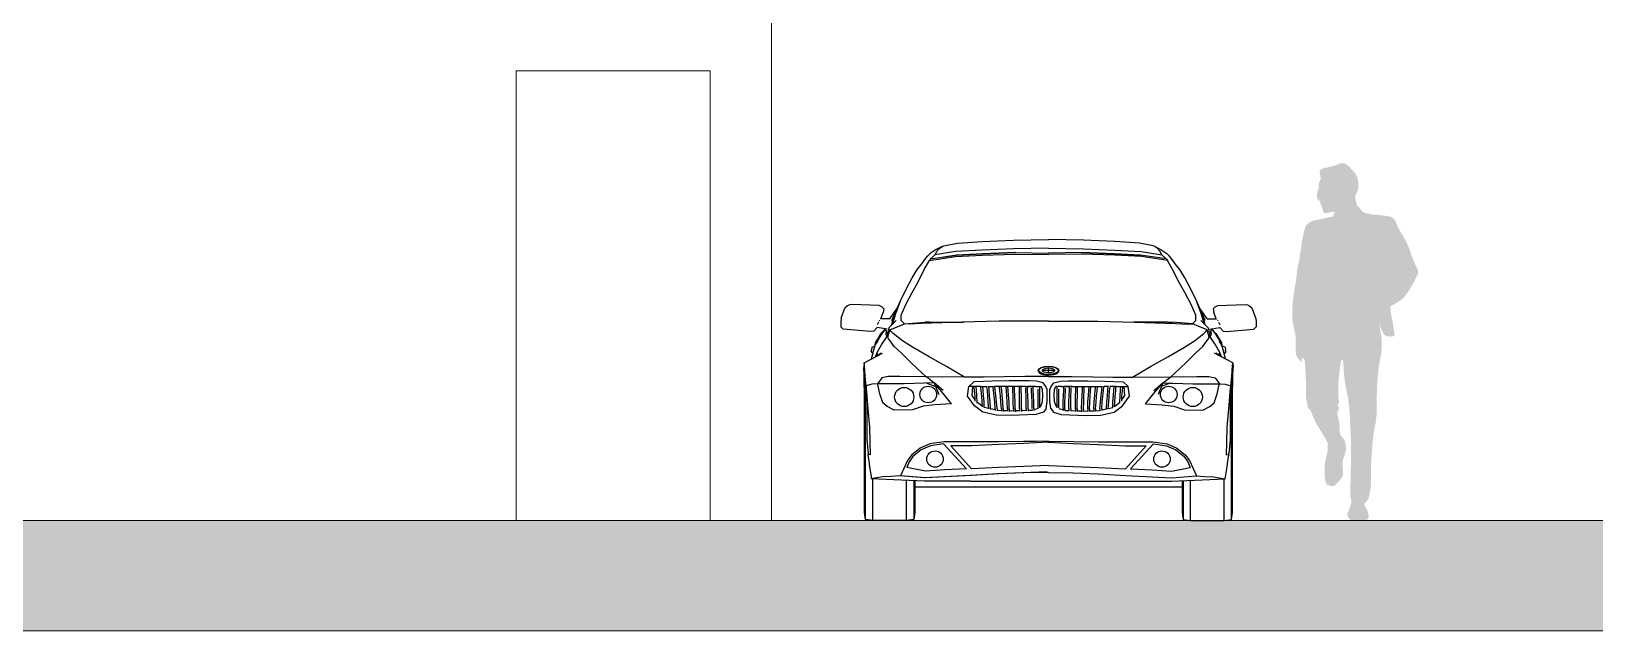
# Model space of a CAD drawing. Header units: metres. Extents: x -686 to 211, y -481 to 125.
# Drawn here: x -208.8 to -201.15, y -124.4 to -121.46 of the extents above; entities that cross this region are included whole.
import ezdxf

# ---------------------------------------------------------------- set-up
doc = ezdxf.new("R2010")
doc.units = ezdxf.units.M
doc.layers.add('FLOATINGWINDOWS', color=2, linetype='Continuous', plot=False)
for name, color, linetype in [('SRAFA', 251, 'Continuous'), ('SRAFY', 3, 'Continuous'), ('stafaz', 254, 'Continuous'), ('ZDIVO', 1, 'Continuous')]:
    doc.layers.add(name, color=color, linetype=linetype)

msp = doc.modelspace()

# ---------------------------------------------------------------- hatches: boundary and pattern name
at = {"layer": 'SRAFA', "linetype": 'Continuous', "lineweight": 0}
msp.add_hatch(color=256, dxfattribs=at).paths.add_polyline_path([(-200.0727, -123.8567), (-214.2673, -123.8567), (-214.2673, -124.3958), (-200.0727, -124.3958)])
at = {"layer": 'stafaz', "linetype": 'Continuous', "ltscale": 0.001}
msp.add_hatch(color=256, dxfattribs=at).paths.add_polyline_path([(-202.3784, -123.0662), (-202.3883, -123.0806), (-202.3905, -123.099), (-202.3925, -123.1138), (-202.3938, -123.1272), (-202.3958, -123.1419), (-202.3978, -123.1573), (-202.3992, -123.1768), (-202.3992, -123.1902), (-202.3992, -123.2042), (-202.3992, -123.221), (-202.3998, -123.2351), (-202.4005, -123.2491), (-202.3978, -123.2632), (-202.3958, -123.278), (-202.4039, -123.2914), (-202.3972, -123.3034), (-202.3978, -123.3141), (-202.406, -123.3306), (-202.3992, -123.357), (-202.3958, -123.3745), (-202.3938, -123.3879), (-202.3938, -123.408), (-202.392, -123.4336), (-202.3811, -123.4495), (-202.369, -123.4649), (-202.365, -123.4783), (-202.363, -123.4978), (-202.363, -123.5112), (-202.3663, -123.5253), (-202.371, -123.5413), (-202.3773, -123.5603), (-202.3799, -123.5861), (-202.3771, -123.611), (-202.3771, -123.6218), (-202.3784, -123.6352), (-202.3851, -123.6499), (-202.3958, -123.6626), (-202.4079, -123.6754), (-202.4186, -123.6861), (-202.4314, -123.6894), (-202.4441, -123.6848), (-202.4568, -123.6807), (-202.4622, -123.666), (-202.4655, -123.6512), (-202.4669, -123.6352), (-202.4669, -123.6191), (-202.4675, -123.605), (-202.4669, -123.5909), (-202.4655, -123.5748), (-202.4628, -123.5635), (-202.4608, -123.5514), (-202.4561, -123.5346), (-202.4528, -123.5212), (-202.4521, -123.5025), (-202.451, -123.4794), (-202.4614, -123.4576), (-202.4736, -123.4388), (-202.4809, -123.4247), (-202.489, -123.4127), (-202.499, -123.3959), (-202.5091, -123.3785), (-202.5151, -123.3671), (-202.5238, -123.3483), (-202.5305, -123.3296), (-202.5366, -123.3162), (-202.5473, -123.3074), (-202.5513, -123.292), (-202.5553, -123.2713), (-202.5573, -123.2579), (-202.558, -123.2418), (-202.558, -123.2237), (-202.5571, -123.2004), (-202.558, -123.1734), (-202.56, -123.1593), (-202.56, -123.1446), (-202.5607, -123.1231), (-202.562, -123.1051), (-202.5633, -123.0834), (-202.5654, -123.0689), (-202.5761, -123.0602), (-202.5821, -123.0816), (-202.5915, -123.0715), (-202.6009, -123.0575), (-202.6076, -123.0434), (-202.6083, -123.0273), (-202.6083, -123.0159), (-202.6083, -122.9998), (-202.6083, -122.9871), (-202.6083, -122.969), (-202.6083, -122.9563), (-202.6123, -122.9355), (-202.6163, -122.9181), (-202.619, -122.904), (-202.6217, -122.8933), (-202.6237, -122.8819), (-202.625, -122.8651), (-202.6257, -122.8537), (-202.6257, -122.835), (-202.6257, -122.8236), (-202.6244, -122.8075), (-202.623, -122.7968), (-202.6217, -122.7827), (-202.6197, -122.7633), (-202.6183, -122.7452), (-202.6156, -122.7311), (-202.6136, -122.7157), (-202.611, -122.705), (-202.6076, -122.6848), (-202.6049, -122.6674), (-202.6043, -122.6567), (-202.6016, -122.6359), (-202.5996, -122.6225), (-202.5969, -122.6064), (-202.5922, -122.587), (-202.5902, -122.5743), (-202.5882, -122.5615), (-202.5862, -122.5455), (-202.5841, -122.5341), (-202.5815, -122.52), (-202.5795, -122.5039), (-202.5781, -122.4912), (-202.5748, -122.4764), (-202.5721, -122.4617), (-202.5687, -122.4463), (-202.5654, -122.4335), (-202.5593, -122.4161), (-202.5486, -122.404), (-202.5366, -122.3947), (-202.5232, -122.3893), (-202.5077, -122.3859), (-202.4917, -122.3833), (-202.4742, -122.3799), (-202.4615, -122.3766), (-202.4461, -122.3732), (-202.4269, -122.369), (-202.4173, -122.3484), (-202.4287, -122.3444), (-202.4394, -122.3484), (-202.4541, -122.3518), (-202.4669, -122.3531), (-202.4749, -122.3417), (-202.4783, -122.3297), (-202.4803, -122.3189), (-202.487, -122.3075), (-202.4903, -122.2935), (-202.5024, -122.2841), (-202.5051, -122.2707), (-202.5051, -122.2573), (-202.5017, -122.2466), (-202.497, -122.2352), (-202.4964, -122.2224), (-202.4957, -122.211), (-202.4917, -122.199), (-202.4851, -122.183), (-202.4903, -122.1641), (-202.491, -122.1521), (-202.4897, -122.1413), (-202.4789, -122.1353), (-202.4662, -122.1299), (-202.4555, -122.1293), (-202.4488, -122.1273), (-202.4153, -122.1199), (-202.4045, -122.1145), (-202.3918, -122.1092), (-202.3811, -122.1092), (-202.3697, -122.1092), (-202.357, -122.1159), (-202.3456, -122.1266), (-202.3322, -122.1413), (-202.3167, -122.1574), (-202.3087, -122.1742), (-202.3047, -122.1862), (-202.3027, -122.2016), (-202.302, -122.213), (-202.302, -122.2238), (-202.3027, -122.2358), (-202.3074, -122.2479), (-202.3177, -122.2658), (-202.3154, -122.2868), (-202.3114, -122.3015), (-202.3094, -122.3142), (-202.298, -122.3236), (-202.2899, -122.3343), (-202.2812, -122.3464), (-202.2645, -122.3531), (-202.247, -122.3558), (-202.233, -122.3591), (-202.2209, -122.3591), (-202.2082, -122.3605), (-202.1941, -122.3625), (-202.1814, -122.3638), (-202.168, -122.3658), (-202.1552, -122.3679), (-202.1418, -122.3705), (-202.1271, -122.3806), (-202.1184, -122.3967), (-202.109, -122.4181), (-202.1043, -122.4288), (-202.0936, -122.4476), (-202.0828, -122.465), (-202.0755, -122.4784), (-202.0674, -122.4925), (-202.0594, -122.5119), (-202.0534, -122.5247), (-202.0487, -122.5374), (-202.0453, -122.5488), (-202.0386, -122.5682), (-202.0299, -122.5897), (-202.0232, -122.6051), (-202.0158, -122.6192), (-202.0098, -122.6332), (-202.0098, -122.648), (-202.0185, -122.6654), (-202.0286, -122.6869), (-202.0379, -122.7043), (-202.0467, -122.7177), (-202.0547, -122.7318), (-202.0634, -122.7438), (-202.0748, -122.7592), (-202.0896, -122.774), (-202.1043, -122.7847), (-202.117, -122.7927), (-202.1284, -122.7988), (-202.1453, -122.8083), (-202.1424, -122.8425), (-202.1398, -122.8564), (-202.1365, -122.8752), (-202.1324, -122.8939), (-202.1304, -122.908), (-202.1278, -122.9254), (-202.1257, -122.9368), (-202.1244, -122.9502), (-202.1358, -122.9563), (-202.1519, -122.9556), (-202.1633, -122.9556), (-202.1767, -122.9455), (-202.1827, -122.9342), (-202.1894, -122.9208), (-202.1961, -122.9053), (-202.1981, -122.8919), (-202.2021, -122.8792), (-202.1995, -122.8919), (-202.1981, -122.9027), (-202.1961, -122.9181), (-202.1941, -122.9288), (-202.1914, -122.9469), (-202.1881, -122.967), (-202.1881, -122.9824), (-202.1881, -122.9945), (-202.1881, -123.0059), (-202.1881, -123.0173), (-202.1894, -123.032), (-202.1908, -123.0434), (-202.1954, -123.0647), (-202.1988, -123.0829), (-202.2008, -123.097), (-202.2028, -123.1104), (-202.2042, -123.1238), (-202.2062, -123.1426), (-202.2082, -123.1613), (-202.2088, -123.1815), (-202.2102, -123.1989), (-202.2102, -123.2116), (-202.2115, -123.223), (-202.2115, -123.2364), (-202.2122, -123.2518), (-202.2122, -123.2726), (-202.2122, -123.286), (-202.2122, -123.3068), (-202.2122, -123.3262), (-202.2129, -123.3389), (-202.2142, -123.3523), (-202.2169, -123.3731), (-202.2182, -123.3838), (-202.2209, -123.3973), (-202.2229, -123.4086), (-202.2256, -123.4214), (-202.2276, -123.4348), (-202.2296, -123.4482), (-202.2316, -123.4673), (-202.2336, -123.4904), (-202.2357, -123.5072), (-202.2363, -123.5246), (-202.237, -123.5393), (-202.2383, -123.5541), (-202.239, -123.5668), (-202.2397, -123.5775), (-202.2403, -123.5983), (-202.2403, -123.611), (-202.2403, -123.6224), (-202.2403, -123.6432), (-202.2403, -123.6613), (-202.2403, -123.6814), (-202.241, -123.6928), (-202.2444, -123.7102), (-202.247, -123.7256), (-202.2511, -123.7397), (-202.2524, -123.7504), (-202.2625, -123.7618), (-202.2747, -123.7782), (-202.2631, -123.7967), (-202.2564, -123.8121), (-202.2531, -123.8262), (-202.2511, -123.8376), (-202.2538, -123.849), (-202.2705, -123.8563), (-202.2846, -123.857), (-202.2953, -123.857), (-202.3127, -123.857), (-202.3301, -123.857), (-202.3415, -123.8536), (-202.3523, -123.8409), (-202.3563, -123.8262), (-202.3503, -123.8101), (-202.3456, -123.798), (-202.3415, -123.7839), (-202.3357, -123.7654), (-202.3402, -123.7431), (-202.3415, -123.7297), (-202.3415, -123.7189), (-202.3409, -123.7075), (-202.3409, -123.6874), (-202.3402, -123.6693), (-202.3402, -123.6519), (-202.3402, -123.6392), (-202.3395, -123.6238), (-202.3389, -123.6057), (-202.3382, -123.5876), (-202.3382, -123.5688), (-202.3382, -123.5474), (-202.3382, -123.534), (-202.3382, -123.5226), (-202.3375, -123.5018), (-202.3375, -123.485), (-202.3375, -123.4663), (-202.3389, -123.4475), (-202.3389, -123.429), (-202.3409, -123.41), (-202.3415, -123.3966), (-202.3429, -123.3745), (-202.3429, -123.355), (-202.3449, -123.3309), (-202.3456, -123.3162), (-202.3473, -123.2938), (-202.3503, -123.2759), (-202.3517, -123.2564), (-202.359, -123.2284), (-202.3623, -123.2083), (-202.365, -123.1962), (-202.3663, -123.1848), (-202.369, -123.1714), (-202.3697, -123.1587), (-202.3724, -123.1439), (-202.373, -123.1325), (-202.3737, -123.1164), (-202.375, -123.0963), (-202.3764, -123.0843)])

# ---------------------------------------------------------------- linework, layer by layer
at = {"color": 7, "linetype": 'Continuous'}
for p, q in [((-204.3675, -122.53), (-204.3964, -122.5505)), ((-204.2708, -122.5406), (-204.3735, -122.5566)), ((-204.3733, -122.5566), (-204.3636, -122.539)), ((-204.3386, -122.5151), (-204.3675, -122.53)), ((-204.3636, -122.539), (-204.3501, -122.5231)), ((-204.3501, -122.5231), (-204.3386, -122.5151)), ((-204.3386, -122.5151), (-204.3299, -122.5127)), ((-204.3299, -122.5127), (-204.2628, -122.4986)), ((-204.1433, -122.534), (-204.2708, -122.5406)), ((-204.2628, -122.4986), (-204.1432, -122.4919)), ((-203.989, -122.5273), (-204.1433, -122.534)), ((-204.1432, -122.4919), (-203.9889, -122.4853)), ((-203.979, -122.5454), (-204.1405, -122.551)), ((-204.1405, -122.5511), (-203.979, -122.5454)), ((-203.818, -122.5232), (-203.989, -122.5273)), ((-203.9889, -122.4853), (-203.818, -122.4812)), ((-203.979, -122.5454), (-203.818, -122.5487)), ((-203.6471, -122.4853), (-203.818, -122.4812)), ((-203.818, -122.5232), (-203.6471, -122.5273)), ((-203.6571, -122.5454), (-203.818, -122.5487)), ((-203.6571, -122.5454), (-203.4956, -122.551)), ((-203.4956, -122.5511), (-203.6571, -122.5454)), ((-203.4928, -122.4919), (-203.6471, -122.4853)), ((-203.6471, -122.5273), (-203.4928, -122.534)), ((-203.3733, -122.4986), (-203.4928, -122.4919)), ((-203.4928, -122.534), (-203.3654, -122.5406)), ((-203.3062, -122.5127), (-203.3733, -122.4986)), ((-203.3654, -122.5406), (-203.2627, -122.5566)), ((-203.2975, -122.5151), (-203.3062, -122.5127)), ((-203.2859, -122.5231), (-203.2975, -122.5151)), ((-203.2975, -122.5151), (-203.2685, -122.53)), ((-203.2725, -122.539), (-203.2859, -122.5231)), ((-203.2628, -122.5566), (-203.2725, -122.539)), ((-203.2685, -122.53), (-203.2397, -122.5505)), ((-204.4601, -122.6285), (-204.4429, -122.6062)), ((-204.4429, -122.6062), (-204.4263, -122.584)), ((-204.4263, -122.584), (-204.4177, -122.5727)), ((-204.4256, -122.6274), (-204.4008, -122.5838)), ((-204.4177, -122.5727), (-204.4092, -122.5616)), ((-204.4092, -122.5616), (-204.3964, -122.5505)), ((-204.4008, -122.5838), (-204.2732, -122.5648)), ((-204.3946, -122.5765), (-204.4008, -122.5838)), ((-204.3946, -122.5765), (-204.2676, -122.5577)), ((-204.3946, -122.5765), (-204.3876, -122.57)), ((-204.3945, -122.5765), (-204.3735, -122.5566)), ((-204.2677, -122.5577), (-204.3311, -122.5671)), ((-204.2732, -122.5648), (-204.1432, -122.558)), ((-204.1405, -122.551), (-204.2677, -122.5577)), ((-204.2676, -122.5577), (-204.1405, -122.5511)), ((-204.1432, -122.558), (-203.9817, -122.5536)), ((-203.9817, -122.5536), (-203.818, -122.5548)), ((-203.6544, -122.5536), (-203.818, -122.5548)), ((-203.4928, -122.558), (-203.6544, -122.5536)), ((-203.4956, -122.551), (-203.3684, -122.5577)), ((-203.3684, -122.5577), (-203.4956, -122.5511)), ((-203.3629, -122.5648), (-203.4928, -122.558)), ((-203.2415, -122.5765), (-203.3684, -122.5577)), ((-203.2353, -122.5838), (-203.3629, -122.5648)), ((-203.2434, -122.5747), (-203.2627, -122.5566)), ((-203.2415, -122.5765), (-203.2455, -122.5727)), ((-203.2415, -122.5765), (-203.2353, -122.5838)), ((-203.2269, -122.5616), (-203.2397, -122.5505)), ((-203.2105, -122.6274), (-203.2353, -122.5838)), ((-203.2184, -122.5727), (-203.2269, -122.5616)), ((-203.2098, -122.584), (-203.2184, -122.5727)), ((-203.1932, -122.6062), (-203.2098, -122.584)), ((-203.176, -122.6285), (-203.1932, -122.6062)), ((-204.5128, -122.7215), (-204.4849, -122.6695)), ((-204.4851, -122.7401), (-204.458, -122.6917)), ((-204.4849, -122.6695), (-204.4601, -122.6285)), ((-204.458, -122.6917), (-204.4256, -122.6274)), ((-203.1781, -122.6917), (-203.2105, -122.6274)), ((-203.151, -122.7401), (-203.1781, -122.6917)), ((-203.1512, -122.6695), (-203.176, -122.6285)), ((-203.1233, -122.7215), (-203.1512, -122.6695)), ((-204.5423, -122.781), (-204.5128, -122.7215)), ((-204.5164, -122.7995), (-204.4851, -122.7401)), ((-203.1197, -122.7995), (-203.151, -122.7401)), ((-203.0937, -122.781), (-203.1233, -122.7215)), ((-204.8331, -122.8663), (-204.8138, -122.8179)), ((-204.8018, -122.8057), (-204.8138, -122.8179)), ((-204.7922, -122.8007), (-204.8018, -122.8057)), ((-204.7808, -122.7987), (-204.7922, -122.8007)), ((-204.6473, -122.804), (-204.7808, -122.7987)), ((-204.6472, -122.804), (-204.6473, -122.804)), ((-204.6337, -122.8106), (-204.6472, -122.804)), ((-204.6385, -122.869), (-204.6266, -122.8382)), ((-204.6241, -122.8202), (-204.6337, -122.8106)), ((-204.6241, -122.8206), (-204.6266, -122.8382)), ((-204.6241, -122.8202), (-204.6241, -122.8206)), ((-204.5949, -122.869), (-204.5574, -122.8164)), ((-204.5844, -122.8784), (-204.5549, -122.8107)), ((-204.5816, -122.8968), (-204.5656, -122.8442)), ((-204.5779, -122.8702), (-204.5549, -122.8107)), ((-204.5656, -122.8442), (-204.5423, -122.781)), ((-204.5656, -122.8442), (-204.5656, -122.8442)), ((-204.5549, -122.8107), (-204.5423, -122.781)), ((-204.5393, -122.8516), (-204.5164, -122.7995)), ((-204.5389, -122.8777), (-204.5393, -122.8516)), ((-203.0967, -122.8516), (-203.1197, -122.7995)), ((-203.0972, -122.8777), (-203.0967, -122.8516)), ((-203.0812, -122.8107), (-203.0937, -122.781)), ((-203.0705, -122.8442), (-203.0937, -122.781)), ((-203.0581, -122.8702), (-203.0812, -122.8107)), ((-203.0517, -122.8784), (-203.0812, -122.8107)), ((-203.0412, -122.869), (-203.0787, -122.8164)), ((-203.0705, -122.8442), (-203.0705, -122.8442)), ((-203.0544, -122.8968), (-203.0705, -122.8442)), ((-203.012, -122.8202), (-203.0024, -122.8106)), ((-203.012, -122.8202), (-203.012, -122.8206)), ((-203.012, -122.8206), (-203.0094, -122.8382)), ((-202.9976, -122.869), (-203.0094, -122.8382)), ((-203.0024, -122.8106), (-202.9888, -122.804)), ((-202.9888, -122.804), (-202.8552, -122.7987)), ((-202.8552, -122.7987), (-202.8439, -122.8007)), ((-202.8439, -122.8007), (-202.8342, -122.8057)), ((-202.8342, -122.8057), (-202.8223, -122.8169)), ((-202.8029, -122.8663), (-202.8223, -122.8169)), ((-204.8331, -122.8663), (-204.8342, -122.8878)), ((-204.8342, -122.8878), (-204.8342, -122.9079)), ((-204.8225, -122.9205), (-204.8342, -122.9079)), ((-204.689, -122.9319), (-204.8225, -122.9205)), ((-204.6574, -122.9139), (-204.6729, -122.9305)), ((-204.6558, -122.9104), (-204.6574, -122.9139)), ((-204.6076, -122.9209), (-204.6563, -122.9115)), ((-204.6492, -122.8858), (-204.6555, -122.8996)), ((-204.6458, -122.8784), (-204.6462, -122.8791)), ((-204.6458, -122.8784), (-204.6454, -122.8775)), ((-204.5936, -122.869), (-204.6402, -122.869)), ((-204.6376, -122.9415), (-204.6171, -122.9195)), ((-204.6166, -122.9204), (-204.6351, -122.9444)), ((-204.6173, -122.9191), (-204.6066, -122.9405)), ((-204.5997, -122.9143), (-204.6087, -122.9569)), ((-204.6047, -122.9597), (-204.5944, -122.9226)), ((-204.5997, -122.9143), (-204.5628, -122.8785)), ((-204.5944, -122.9226), (-204.5588, -122.9081)), ((-204.5871, -122.9308), (-204.5944, -122.9226)), ((-204.5839, -122.899), (-204.5779, -122.8702)), ((-204.5588, -122.9081), (-204.5232, -122.8937)), ((-204.5232, -122.8937), (-204.5389, -122.8777)), ((-204.5233, -122.8937), (-204.5232, -122.8937)), ((-204.5232, -122.8937), (-204.4229, -122.8864)), ((-204.4991, -122.8955), (-204.5232, -122.8937)), ((-204.4409, -122.8925), (-204.4991, -122.8955)), ((-204.3391, -122.8897), (-204.4409, -122.8925)), ((-204.4146, -122.8858), (-204.4229, -122.8864)), ((-204.3997, -122.8859), (-204.4146, -122.8858)), ((-204.3997, -122.8859), (-204.2347, -122.8865)), ((-204.2401, -122.8866), (-204.3391, -122.8897)), ((-204.0591, -122.8816), (-204.2401, -122.8866)), ((-203.9139, -122.8804), (-204.0591, -122.8816)), ((-203.818, -122.8807), (-203.9139, -122.8804)), ((-203.818, -122.8807), (-203.7222, -122.8804)), ((-203.7222, -122.8804), (-203.5769, -122.8816)), ((-203.5769, -122.8816), (-203.396, -122.8866)), ((-203.2363, -122.8859), (-203.4014, -122.8865)), ((-203.396, -122.8866), (-203.297, -122.8897)), ((-203.297, -122.8897), (-203.1952, -122.8925)), ((-203.2363, -122.8859), (-203.2215, -122.8858)), ((-203.2215, -122.8858), (-203.2131, -122.8864)), ((-203.1128, -122.8937), (-203.2131, -122.8864)), ((-203.1952, -122.8925), (-203.137, -122.8955)), ((-203.137, -122.8955), (-203.1129, -122.8937)), ((-203.1128, -122.8937), (-203.0972, -122.8777)), ((-203.1128, -122.8937), (-203.1128, -122.8937)), ((-203.0772, -122.9081), (-203.1128, -122.8937)), ((-203.0416, -122.9226), (-203.0772, -122.9081)), ((-203.0364, -122.9143), (-203.0733, -122.8785)), ((-203.0522, -122.899), (-203.0581, -122.8702)), ((-203.0517, -122.8784), (-203.0517, -122.8784)), ((-203.049, -122.9308), (-203.0416, -122.9226)), ((-203.0424, -122.869), (-202.9958, -122.869)), ((-203.0314, -122.9597), (-203.0416, -122.9226)), ((-203.0364, -122.9143), (-203.0273, -122.9569)), ((-203.0188, -122.9191), (-203.0295, -122.9405)), ((-203.0285, -122.9209), (-202.9797, -122.9115)), ((-203.0195, -122.9204), (-203.001, -122.9444)), ((-203.019, -122.9195), (-202.9985, -122.9415)), ((-202.9902, -122.8784), (-202.9906, -122.8775)), ((-202.9902, -122.8784), (-202.9899, -122.8791)), ((-202.9868, -122.8858), (-202.9805, -122.8996)), ((-202.9802, -122.9104), (-202.9787, -122.9139)), ((-202.9787, -122.9139), (-202.9632, -122.9305)), ((-202.9471, -122.9319), (-202.8137, -122.9205)), ((-202.8137, -122.9205), (-202.8136, -122.9205)), ((-202.8136, -122.9205), (-202.8018, -122.9079)), ((-202.8029, -122.8663), (-202.8018, -122.8878)), ((-202.8018, -122.8878), (-202.8018, -122.9079)), ((-204.6729, -122.9305), (-204.689, -122.9319)), ((-204.6823, -123.0076), (-204.6722, -123.0046)), ((-204.6722, -123.0046), (-204.6676, -123.0047)), ((-204.6694, -123.0099), (-204.6659, -122.9995)), ((-204.6662, -123.0006), (-204.6645, -122.9866)), ((-204.6659, -122.9995), (-204.6654, -122.9979)), ((-204.6654, -122.9979), (-204.6609, -122.9904)), ((-204.6645, -122.9866), (-204.6546, -122.9699)), ((-204.6638, -122.9934), (-204.6641, -122.9958)), ((-204.6595, -122.9865), (-204.6638, -122.9934)), ((-204.6638, -122.9934), (-204.6632, -122.9916)), ((-204.6632, -122.9916), (-204.6623, -122.989)), ((-204.6351, -122.9444), (-204.6623, -122.989)), ((-204.6571, -122.9828), (-204.6595, -122.9865)), ((-204.6551, -122.9798), (-204.6571, -122.9828)), ((-204.6554, -123.031), (-204.6347, -122.9965)), ((-204.6545, -122.979), (-204.6551, -122.9798)), ((-204.6546, -122.9699), (-204.6376, -122.9415)), ((-204.6347, -122.9965), (-204.6087, -122.9569)), ((-204.612, -122.9297), (-204.6135, -122.9439)), ((-204.6135, -122.9439), (-204.6087, -122.9569)), ((-204.6047, -122.9597), (-204.6087, -122.9569)), ((-204.6055, -122.9419), (-204.6066, -122.9405)), ((-204.601, -122.9674), (-204.6047, -122.9597)), ((-204.5919, -122.9779), (-204.601, -122.9674)), ((-204.5731, -123.0042), (-204.5919, -122.9779)), ((-204.5781, -122.9405), (-204.5871, -122.9308)), ((-204.5323, -122.9773), (-204.5781, -122.9405)), ((-204.539, -123.0358), (-204.5731, -123.0042)), ((-204.4831, -123.0089), (-204.5323, -122.9773)), ((-203.153, -123.0089), (-203.1038, -122.9773)), ((-203.1038, -122.9773), (-203.0579, -122.9405)), ((-203.0971, -123.0358), (-203.063, -123.0042)), ((-203.063, -123.0042), (-203.0441, -122.9779)), ((-203.0579, -122.9405), (-203.049, -122.9308)), ((-203.0441, -122.9779), (-203.0351, -122.9674)), ((-203.0351, -122.9674), (-203.0314, -122.9597)), ((-203.0314, -122.9597), (-203.0273, -122.9569)), ((-203.0305, -122.9419), (-203.0295, -122.9405)), ((-203.0226, -122.9439), (-203.0273, -122.9569)), ((-203.0014, -122.9965), (-203.0273, -122.9569)), ((-203.0241, -122.9297), (-203.0226, -122.9439)), ((-202.9807, -123.031), (-203.0014, -122.9965)), ((-203.001, -122.9444), (-202.9737, -122.989)), ((-202.9985, -122.9415), (-202.9815, -122.9699)), ((-202.9806, -122.981), (-202.9816, -122.979)), ((-202.9816, -122.979), (-202.981, -122.9798)), ((-202.9815, -122.9699), (-202.9716, -122.9866)), ((-202.981, -122.9798), (-202.979, -122.9828)), ((-202.9782, -122.9852), (-202.9806, -122.981)), ((-202.979, -122.9828), (-202.9766, -122.9865)), ((-202.9751, -122.9904), (-202.9782, -122.9852)), ((-202.9766, -122.9865), (-202.9722, -122.9934)), ((-202.9707, -122.9979), (-202.9751, -122.9904)), ((-202.9728, -122.9916), (-202.9737, -122.989)), ((-202.9722, -122.9934), (-202.9728, -122.9916)), ((-202.9722, -122.9934), (-202.9719, -122.9958)), ((-202.9716, -122.9866), (-202.9698, -123.0006)), ((-202.9702, -122.9995), (-202.9707, -122.9979)), ((-202.9667, -123.0099), (-202.9702, -122.9995)), ((-202.9638, -123.0046), (-202.9685, -123.0047)), ((-202.9538, -123.0076), (-202.9638, -123.0046)), ((-202.9632, -122.9305), (-202.9471, -122.9319)), ((-204.7196, -123.0846), (-204.6307, -123.0373)), ((-204.6852, -123.0294), (-204.6848, -123.0248)), ((-204.6852, -123.0294), (-204.684, -123.0333)), ((-204.6848, -123.0248), (-204.6844, -123.021)), ((-204.6846, -123.066), (-204.6729, -123.0205)), ((-204.6823, -123.0076), (-204.6844, -123.021)), ((-204.684, -123.0333), (-204.6783, -123.0415)), ((-204.6729, -123.0205), (-204.6694, -123.0099)), ((-204.6649, -123.0555), (-204.6554, -123.031)), ((-204.6586, -123.0521), (-204.6519, -123.0389)), ((-204.6522, -123.0488), (-204.6377, -123.0363)), ((-204.6452, -123.0427), (-204.6448, -123.0421)), ((-204.4965, -123.0778), (-204.539, -123.0358)), ((-204.4591, -123.1146), (-204.4965, -123.0778)), ((-204.4012, -123.0562), (-204.4831, -123.0089)), ((-204.3178, -123.1036), (-204.4012, -123.0562)), ((-203.3182, -123.1036), (-203.2349, -123.0562)), ((-203.2349, -123.0562), (-203.153, -123.0089)), ((-203.177, -123.1146), (-203.1396, -123.0778)), ((-203.1396, -123.0778), (-203.0971, -123.0358)), ((-202.9165, -123.0846), (-203.0054, -123.0373)), ((-202.9838, -123.0488), (-202.9984, -123.0363)), ((-202.9909, -123.0427), (-202.9912, -123.0421)), ((-202.9775, -123.0521), (-202.9842, -123.0389)), ((-202.9712, -123.0555), (-202.9807, -123.031)), ((-202.9632, -123.0205), (-202.9667, -123.0099)), ((-202.9515, -123.066), (-202.9632, -123.0205)), ((-202.952, -123.0333), (-202.9578, -123.0415)), ((-202.9538, -123.0076), (-202.9517, -123.021)), ((-202.9509, -123.0294), (-202.952, -123.0333)), ((-202.9513, -123.0248), (-202.9517, -123.021)), ((-202.9509, -123.0294), (-202.9513, -123.0248)), ((-204.7196, -123.0846), (-204.7215, -123.1082)), ((-204.7204, -123.1476), (-204.7215, -123.1082)), ((-204.7204, -123.1476), (-204.7204, -123.1292)), ((-204.7204, -123.1292), (-204.7158, -123.1451)), ((-204.7202, -123.1923), (-204.7204, -123.1476)), ((-204.7177, -123.1003), (-204.7196, -123.0846)), ((-204.7155, -123.1502), (-204.7177, -123.1003)), ((-204.713, -123.2132), (-204.7155, -123.1502)), ((-204.7107, -123.1976), (-204.7155, -123.1502)), ((-204.6334, -123.1588), (-204.6544, -123.1877)), ((-204.6023, -123.1513), (-204.6334, -123.1588)), ((-204.5441, -123.1513), (-204.6023, -123.1513)), ((-204.4167, -123.1527), (-204.5441, -123.1513)), ((-204.4167, -123.1527), (-204.4591, -123.1146)), ((-204.2287, -123.1551), (-204.4167, -123.1527)), ((-204.415, -123.154), (-204.4167, -123.1527)), ((-204.3969, -123.1679), (-204.415, -123.154)), ((-204.2287, -123.1551), (-204.3178, -123.1036)), ((-204.1333, -123.1542), (-204.2287, -123.1551)), ((-204.0352, -123.1533), (-204.1333, -123.1542)), ((-203.9333, -123.1524), (-204.0352, -123.1533)), ((-203.818, -123.1513), (-203.9333, -123.1524)), ((-203.818, -123.1513), (-203.7028, -123.1524)), ((-203.7028, -123.1524), (-203.6009, -123.1533)), ((-203.6009, -123.1533), (-203.5028, -123.1542)), ((-203.5028, -123.1542), (-203.4074, -123.1551)), ((-203.4074, -123.1551), (-203.3182, -123.1036)), ((-203.4074, -123.1551), (-203.2194, -123.1527)), ((-203.2392, -123.1679), (-203.2194, -123.1527)), ((-203.2194, -123.1527), (-203.177, -123.1146)), ((-203.2194, -123.1527), (-203.092, -123.1513)), ((-203.092, -123.1513), (-203.0338, -123.1513)), ((-203.0338, -123.1513), (-203.0027, -123.1588)), ((-203.0027, -123.1588), (-202.9817, -123.1877)), ((-202.9254, -123.1976), (-202.9205, -123.1502)), ((-202.923, -123.2132), (-202.9205, -123.1502)), ((-202.9205, -123.1502), (-202.9184, -123.1003)), ((-202.9157, -123.1292), (-202.9203, -123.1451)), ((-202.9184, -123.1003), (-202.9165, -123.0846)), ((-202.9165, -123.0846), (-202.9146, -123.1082)), ((-202.9159, -123.1923), (-202.9157, -123.1476)), ((-202.9157, -123.1476), (-202.9146, -123.1082)), ((-202.9157, -123.1476), (-202.9157, -123.1292)), ((-204.7183, -123.2173), (-204.7202, -123.1923)), ((-204.7151, -123.1623), (-204.7183, -123.1828)), ((-204.7183, -123.1876), (-204.7183, -123.1828)), ((-204.7183, -123.2019), (-204.7183, -123.1876)), ((-204.7183, -123.2253), (-204.7183, -123.2019)), ((-204.7107, -123.1976), (-204.713, -123.2133)), ((-204.713, -123.2133), (-204.7074, -123.2843)), ((-204.7128, -123.8513), (-204.7128, -123.2158)), ((-204.6829, -123.1895), (-204.7107, -123.1976)), ((-204.7076, -123.2265), (-204.7107, -123.1976)), ((-204.7013, -123.2922), (-204.7076, -123.2265)), ((-204.6544, -123.1877), (-204.6829, -123.1895)), ((-204.651, -123.1988), (-204.6544, -123.1877)), ((-204.6054, -123.1877), (-204.6544, -123.1877)), ((-204.643, -123.2359), (-204.651, -123.1988)), ((-204.5245, -123.1877), (-204.6054, -123.1877)), ((-204.3771, -123.1833), (-204.5245, -123.1877)), ((-204.414, -123.1844), (-204.3737, -123.1987)), ((-204.3788, -123.182), (-204.3969, -123.1679)), ((-204.3334, -123.2197), (-204.3771, -123.1833)), ((-204.3318, -123.2359), (-204.3771, -123.1833)), ((-204.3771, -123.1833), (-204.354, -123.2397)), ((-204.3334, -123.2197), (-204.3334, -123.2197)), ((-204.2143, -123.2475), (-204.2081, -123.2002)), ((-204.183, -123.1779), (-204.2081, -123.2002)), ((-204.1491, -123.2004), (-204.2034, -123.2003)), ((-204.1908, -123.245), (-204.1888, -123.2004)), ((-204.0929, -123.175), (-204.183, -123.1779)), ((-204.1797, -123.2004), (-204.181, -123.2028)), ((-204.1796, -123.2211), (-204.181, -123.2028)), ((-204.1776, -123.2473), (-204.1796, -123.2211)), ((-204.1711, -123.2182), (-204.1725, -123.2004)), ((-204.169, -123.2456), (-204.1711, -123.2182)), ((-204.1491, -123.2004), (-204.1174, -123.2005)), ((-204.1465, -123.2004), (-204.1483, -123.2041)), ((-204.1469, -123.2215), (-204.1483, -123.2041)), ((-204.1448, -123.2476), (-204.1469, -123.2215)), ((-204.1384, -123.2182), (-204.1398, -123.2005)), ((-204.1363, -123.2455), (-204.1384, -123.2182)), ((-204.1182, -123.2005), (-204.1196, -123.2025)), ((-204.1172, -123.2211), (-204.1196, -123.2025)), ((-204.1153, -123.2477), (-204.1172, -123.2211)), ((-204.1118, -123.2005), (-204.091, -123.2005)), ((-204.1083, -123.2183), (-204.1107, -123.2005)), ((-204.1063, -123.2457), (-204.1083, -123.2183)), ((-204.0106, -123.1737), (-204.0929, -123.175)), ((-204.088, -123.2005), (-204.091, -123.2005)), ((-204.088, -123.2005), (-204.0893, -123.203)), ((-204.087, -123.2215), (-204.0893, -123.203)), ((-204.0837, -123.2476), (-204.087, -123.2215)), ((-204.0681, -123.2005), (-204.082, -123.2005)), ((-204.0783, -123.2181), (-204.0806, -123.2005)), ((-204.0749, -123.2455), (-204.0783, -123.2181)), ((-203.9903, -123.2003), (-204.0681, -123.2005)), ((-204.0563, -123.2005), (-204.0576, -123.2034)), ((-204.0555, -123.2216), (-204.0576, -123.2034)), ((-204.0534, -123.2474), (-204.0555, -123.2216)), ((-204.047, -123.2182), (-204.049, -123.2005)), ((-204.0448, -123.2455), (-204.047, -123.2182)), ((-204.024, -123.2004), (-204.0252, -123.2033)), ((-204.0237, -123.2215), (-204.0252, -123.2033)), ((-204.0217, -123.2473), (-204.0237, -123.2215)), ((-204.0154, -123.2182), (-204.0168, -123.2004)), ((-204.0133, -123.2454), (-204.0154, -123.2182)), ((-203.9125, -123.1731), (-204.0106, -123.1737)), ((-203.9909, -123.2003), (-203.9921, -123.2034)), ((-203.9921, -123.2215), (-203.9921, -123.2034)), ((-203.9914, -123.2472), (-203.9921, -123.2215)), ((-203.931, -123.2002), (-203.9903, -123.2003)), ((-203.9903, -123.2003), (-203.9903, -123.2003)), ((-203.9838, -123.2182), (-203.9838, -123.2003)), ((-203.9831, -123.2456), (-203.9838, -123.2182)), ((-203.9593, -123.2003), (-203.9606, -123.2028)), ((-203.9601, -123.2212), (-203.9606, -123.2028)), ((-203.9593, -123.2471), (-203.9601, -123.2212)), ((-203.9516, -123.2183), (-203.9522, -123.2003)), ((-203.9508, -123.2457), (-203.9516, -123.2183)), ((-203.931, -123.2002), (-203.8984, -123.2002)), ((-203.9283, -123.2002), (-203.931, -123.2002)), ((-203.9289, -123.2211), (-203.9294, -123.2067)), ((-203.9278, -123.2472), (-203.9289, -123.2211)), ((-203.9283, -123.2002), (-203.9287, -123.2011)), ((-203.8997, -123.2002), (-203.9215, -123.2002)), ((-203.9205, -123.2182), (-203.9211, -123.2026)), ((-203.9192, -123.2456), (-203.9205, -123.2182)), ((-203.8764, -123.1745), (-203.9125, -123.1731)), ((-203.9007, -123.2209), (-203.9008, -123.2089)), ((-203.8993, -123.2472), (-203.9007, -123.2209)), ((-203.8997, -123.2002), (-203.9003, -123.2013)), ((-203.8812, -123.2002), (-203.8984, -123.2002)), ((-203.8951, -123.2002), (-203.8926, -123.2002)), ((-203.8812, -123.2002), (-203.8926, -123.2002)), ((-203.8923, -123.2182), (-203.8926, -123.2002)), ((-203.8909, -123.2456), (-203.8923, -123.2182)), ((-203.8812, -123.2002), (-203.8659, -123.2003)), ((-203.8446, -123.1825), (-203.8764, -123.1745)), ((-203.8685, -123.2208), (-203.8685, -123.2141)), ((-203.8685, -123.2471), (-203.8685, -123.2208)), ((-203.8674, -123.2003), (-203.868, -123.2015)), ((-203.8626, -123.2003), (-203.8534, -123.2003)), ((-203.8602, -123.2183), (-203.8602, -123.2003)), ((-203.8602, -123.2458), (-203.8602, -123.2183)), ((-203.8475, -123.2152), (-203.8534, -123.2003)), ((-203.845, -123.2426), (-203.8475, -123.2152)), ((-203.8306, -123.2003), (-203.8446, -123.1825)), ((-203.8251, -123.2159), (-203.8306, -123.2003)), ((-203.8239, -123.2434), (-203.8251, -123.2159)), ((-203.8122, -123.2434), (-203.811, -123.2159)), ((-203.811, -123.2159), (-203.8055, -123.2003)), ((-203.8055, -123.2003), (-203.7915, -123.1825)), ((-203.7915, -123.1825), (-203.7597, -123.1745)), ((-203.7911, -123.2426), (-203.7886, -123.2152)), ((-203.7886, -123.2152), (-203.7826, -123.2003)), ((-203.7735, -123.2003), (-203.7826, -123.2003)), ((-203.7759, -123.2183), (-203.7759, -123.2003)), ((-203.7759, -123.2458), (-203.7759, -123.2183)), ((-203.7549, -123.2002), (-203.7702, -123.2003)), ((-203.7687, -123.2003), (-203.7681, -123.2015)), ((-203.7675, -123.2208), (-203.7675, -123.2141)), ((-203.7675, -123.2471), (-203.7675, -123.2208)), ((-203.7597, -123.1745), (-203.7236, -123.1731)), ((-203.7549, -123.2002), (-203.7377, -123.2002)), ((-203.7549, -123.2002), (-203.7435, -123.2002)), ((-203.7452, -123.2456), (-203.7438, -123.2182)), ((-203.7438, -123.2182), (-203.7435, -123.2002)), ((-203.741, -123.2002), (-203.7435, -123.2002)), ((-203.7051, -123.2002), (-203.7377, -123.2002)), ((-203.7368, -123.2472), (-203.7354, -123.2209)), ((-203.7364, -123.2002), (-203.7145, -123.2002)), ((-203.7364, -123.2002), (-203.7358, -123.2013)), ((-203.7354, -123.2209), (-203.7352, -123.2089)), ((-203.7236, -123.1731), (-203.6255, -123.1737)), ((-203.7168, -123.2456), (-203.7155, -123.2182)), ((-203.7155, -123.2182), (-203.715, -123.2026)), ((-203.7083, -123.2472), (-203.7072, -123.2211)), ((-203.7078, -123.2002), (-203.7051, -123.2002)), ((-203.7078, -123.2002), (-203.7073, -123.2011)), ((-203.7072, -123.2211), (-203.7066, -123.2067)), ((-203.7051, -123.2002), (-203.6457, -123.2003)), ((-203.6853, -123.2457), (-203.6845, -123.2183)), ((-203.6845, -123.2183), (-203.6839, -123.2003)), ((-203.6768, -123.2003), (-203.6755, -123.2028)), ((-203.6768, -123.2471), (-203.676, -123.2212)), ((-203.676, -123.2212), (-203.6755, -123.2028)), ((-203.653, -123.2456), (-203.6523, -123.2182)), ((-203.6523, -123.2182), (-203.6523, -123.2003)), ((-203.6457, -123.2003), (-203.6457, -123.2003)), ((-203.6457, -123.2003), (-203.568, -123.2005)), ((-203.6451, -123.2003), (-203.6439, -123.2034)), ((-203.6446, -123.2472), (-203.6439, -123.2215)), ((-203.6439, -123.2215), (-203.6439, -123.2034)), ((-203.6255, -123.1737), (-203.5431, -123.175)), ((-203.6228, -123.2454), (-203.6207, -123.2182)), ((-203.6207, -123.2182), (-203.6193, -123.2004)), ((-203.6144, -123.2473), (-203.6123, -123.2215)), ((-203.6123, -123.2215), (-203.6108, -123.2033)), ((-203.6121, -123.2004), (-203.6108, -123.2033)), ((-203.5913, -123.2455), (-203.5891, -123.2182)), ((-203.5891, -123.2182), (-203.587, -123.2005)), ((-203.5827, -123.2474), (-203.5806, -123.2216)), ((-203.5806, -123.2216), (-203.5784, -123.2034)), ((-203.5797, -123.2005), (-203.5784, -123.2034)), ((-203.568, -123.2005), (-203.5541, -123.2005)), ((-203.5611, -123.2455), (-203.5577, -123.2181)), ((-203.5577, -123.2181), (-203.5555, -123.2005)), ((-203.5524, -123.2476), (-203.5491, -123.2215)), ((-203.5491, -123.2215), (-203.5468, -123.203)), ((-203.5481, -123.2005), (-203.5451, -123.2005)), ((-203.5481, -123.2005), (-203.5468, -123.203)), ((-203.5451, -123.2005), (-203.545, -123.2005)), ((-203.5243, -123.2005), (-203.545, -123.2005)), ((-203.5431, -123.175), (-203.4531, -123.1779)), ((-203.5298, -123.2457), (-203.5278, -123.2183)), ((-203.5278, -123.2183), (-203.5254, -123.2005)), ((-203.5208, -123.2477), (-203.5189, -123.2211)), ((-203.5189, -123.2211), (-203.5165, -123.2025)), ((-203.487, -123.2004), (-203.5187, -123.2005)), ((-203.5179, -123.2005), (-203.5165, -123.2025)), ((-203.4998, -123.2455), (-203.4977, -123.2182)), ((-203.4977, -123.2182), (-203.4963, -123.2005)), ((-203.4912, -123.2476), (-203.4891, -123.2215)), ((-203.4896, -123.2004), (-203.4878, -123.2041)), ((-203.4891, -123.2215), (-203.4878, -123.2041)), ((-203.487, -123.2004), (-203.4327, -123.2003)), ((-203.4671, -123.2456), (-203.465, -123.2182)), ((-203.465, -123.2182), (-203.4636, -123.2004)), ((-203.4584, -123.2473), (-203.4564, -123.2211)), ((-203.4564, -123.2211), (-203.455, -123.2028)), ((-203.4563, -123.2004), (-203.455, -123.2028)), ((-203.4531, -123.1779), (-203.428, -123.2002)), ((-203.4453, -123.245), (-203.4473, -123.2004)), ((-203.4217, -123.2475), (-203.428, -123.2002)), ((-203.3043, -123.2359), (-203.259, -123.1833)), ((-203.3026, -123.2197), (-203.259, -123.1833)), ((-203.3026, -123.2197), (-203.3026, -123.2197)), ((-203.259, -123.1833), (-203.282, -123.2397)), ((-203.2221, -123.1844), (-203.2624, -123.1987)), ((-203.259, -123.1833), (-203.2573, -123.182)), ((-203.259, -123.1833), (-203.2221, -123.1844)), ((-203.259, -123.1833), (-203.1116, -123.1877)), ((-203.2573, -123.182), (-203.2392, -123.1679)), ((-203.2221, -123.1844), (-203.2103, -123.1848)), ((-203.1115, -123.1877), (-203.0307, -123.1877)), ((-203.0307, -123.1877), (-202.9817, -123.1877)), ((-202.993, -123.2359), (-202.9851, -123.1988)), ((-202.9851, -123.1988), (-202.9817, -123.1877)), ((-202.9817, -123.1877), (-202.9532, -123.1895)), ((-202.9532, -123.1895), (-202.9254, -123.1976)), ((-202.9348, -123.2922), (-202.9285, -123.2265)), ((-202.923, -123.2133), (-202.9287, -123.2843)), ((-202.9285, -123.2265), (-202.9254, -123.1976)), ((-202.9254, -123.1976), (-202.923, -123.2133)), ((-202.9232, -123.8513), (-202.9232, -123.2158)), ((-202.921, -123.1623), (-202.9178, -123.1828)), ((-202.9178, -123.1876), (-202.9178, -123.1828)), ((-202.9178, -123.1828), (-202.9178, -123.1828)), ((-202.9178, -123.2019), (-202.9178, -123.1876)), ((-202.9178, -123.2253), (-202.9178, -123.2019)), ((-202.9175, -123.2126), (-202.9159, -123.1923)), ((-204.7074, -123.2843), (-204.7069, -123.3711)), ((-204.6926, -123.4), (-204.7013, -123.2922)), ((-204.6279, -123.2806), (-204.643, -123.2359)), ((-204.6069, -123.2983), (-204.6279, -123.2806)), ((-204.5724, -123.3159), (-204.6069, -123.2983)), ((-204.4316, -123.2973), (-204.483, -123.3141)), ((-204.3735, -123.2908), (-204.4316, -123.2973)), ((-204.2925, -123.2861), (-204.3735, -123.2908)), ((-204.2925, -123.2861), (-204.3318, -123.2359)), ((-204.1793, -123.2954), (-204.2143, -123.2475)), ((-204.1766, -123.2657), (-204.1908, -123.245)), ((-204.1392, -123.3264), (-204.1793, -123.2954)), ((-204.1762, -123.2728), (-204.1776, -123.2473)), ((-204.1671, -123.2797), (-204.169, -123.2456)), ((-204.1411, -123.2981), (-204.1672, -123.2768)), ((-204.1668, -123.2816), (-204.1671, -123.2797)), ((-204.142, -123.2777), (-204.1448, -123.2476)), ((-204.141, -123.2997), (-204.142, -123.2777)), ((-204.1334, -123.2763), (-204.1363, -123.2455)), ((-204.1321, -123.3042), (-204.1334, -123.2763)), ((-204.1106, -123.308), (-204.1321, -123.3028)), ((-204.1124, -123.2771), (-204.1153, -123.2477)), ((-204.1104, -123.3105), (-204.1124, -123.2771)), ((-204.1035, -123.2756), (-204.1063, -123.2457)), ((-204.1015, -123.31), (-204.1035, -123.2756)), ((-204.1015, -123.31), (-204.1015, -123.3127)), ((-204.0789, -123.3156), (-204.1015, -123.3101)), ((-204.0807, -123.2776), (-204.0837, -123.2476)), ((-204.0789, -123.31), (-204.0807, -123.2776)), ((-204.0789, -123.31), (-204.0789, -123.3174)), ((-204.0719, -123.2763), (-204.0749, -123.2455)), ((-204.0699, -123.3098), (-204.0719, -123.2763)), ((-204.0699, -123.3098), (-204.0699, -123.3198)), ((-204.0506, -123.2775), (-204.0534, -123.2474)), ((-204.048, -123.31), (-204.0506, -123.2775)), ((-204.048, -123.31), (-204.048, -123.3215)), ((-204.0418, -123.2762), (-204.0448, -123.2455)), ((-204.0391, -123.3098), (-204.0418, -123.2762)), ((-204.0391, -123.3098), (-204.0391, -123.3229)), ((-204.0197, -123.2774), (-204.0217, -123.2473)), ((-204.0183, -123.3101), (-204.0197, -123.2774)), ((-204.0183, -123.3101), (-204.0176, -123.322)), ((-204.0112, -123.2762), (-204.0133, -123.2454)), ((-204.0097, -123.3097), (-204.0112, -123.2762)), ((-204.0097, -123.3097), (-204.0088, -123.3235)), ((-203.9901, -123.2774), (-203.9914, -123.2472)), ((-203.9886, -123.3099), (-203.9901, -123.2774)), ((-203.9886, -123.3099), (-203.9882, -123.3223)), ((-203.9818, -123.2763), (-203.9831, -123.2456)), ((-203.9803, -123.3098), (-203.9818, -123.2763)), ((-203.9803, -123.3098), (-203.9798, -123.3239)), ((-203.9591, -123.2772), (-203.9593, -123.2471)), ((-203.9591, -123.31), (-203.9591, -123.2772)), ((-203.9591, -123.31), (-203.9591, -123.3215)), ((-203.9506, -123.2766), (-203.9508, -123.2457)), ((-203.9506, -123.31), (-203.9506, -123.2766)), ((-203.9506, -123.31), (-203.9506, -123.3231)), ((-203.9267, -123.2773), (-203.9278, -123.2472)), ((-203.9267, -123.31), (-203.9267, -123.2773)), ((-203.9267, -123.31), (-203.9267, -123.3198)), ((-203.9181, -123.2765), (-203.9192, -123.2456)), ((-203.9181, -123.31), (-203.9181, -123.2765)), ((-203.9181, -123.31), (-203.9181, -123.3214)), ((-203.8986, -123.2773), (-203.8993, -123.2472)), ((-203.8976, -123.3085), (-203.8986, -123.2773)), ((-203.8902, -123.2764), (-203.8909, -123.2456)), ((-203.8891, -123.31), (-203.8902, -123.2764)), ((-203.8685, -123.3078), (-203.8891, -123.3152)), ((-203.8891, -123.31), (-203.8891, -123.3182)), ((-203.8685, -123.2774), (-203.8685, -123.2471)), ((-203.8685, -123.3043), (-203.8685, -123.2774)), ((-203.8602, -123.2766), (-203.8602, -123.2458)), ((-203.8602, -123.3045), (-203.8602, -123.2766)), ((-203.8553, -123.2962), (-203.8602, -123.3016)), ((-203.8553, -123.2962), (-203.8479, -123.2741)), ((-203.8479, -123.2741), (-203.845, -123.2426)), ((-203.8301, -123.3077), (-203.8426, -123.3259)), ((-203.8301, -123.3077), (-203.8239, -123.2742)), ((-203.8239, -123.2742), (-203.8239, -123.2434)), ((-203.8122, -123.2742), (-203.8122, -123.2434)), ((-203.806, -123.3077), (-203.8122, -123.2742)), ((-203.806, -123.3077), (-203.7935, -123.3259)), ((-203.7882, -123.2741), (-203.7911, -123.2426)), ((-203.7808, -123.2962), (-203.7882, -123.2741)), ((-203.7808, -123.2962), (-203.7759, -123.3016)), ((-203.7759, -123.2766), (-203.7759, -123.2458)), ((-203.7759, -123.3045), (-203.7759, -123.2766)), ((-203.7676, -123.3078), (-203.7469, -123.3152)), ((-203.7675, -123.2774), (-203.7675, -123.2471)), ((-203.7675, -123.3043), (-203.7675, -123.2774)), ((-203.7469, -123.31), (-203.7459, -123.2764)), ((-203.7469, -123.31), (-203.7469, -123.3182)), ((-203.7459, -123.2764), (-203.7452, -123.2456)), ((-203.7385, -123.3132), (-203.7375, -123.2773)), ((-203.7375, -123.2773), (-203.7368, -123.2472)), ((-203.718, -123.2765), (-203.7168, -123.2456)), ((-203.718, -123.31), (-203.718, -123.2765)), ((-203.718, -123.31), (-203.718, -123.3214)), ((-203.7094, -123.2773), (-203.7083, -123.2472)), ((-203.7094, -123.31), (-203.7094, -123.2773)), ((-203.7094, -123.31), (-203.7094, -123.3198)), ((-203.6855, -123.2766), (-203.6853, -123.2457)), ((-203.6855, -123.31), (-203.6855, -123.2766)), ((-203.6855, -123.31), (-203.6855, -123.3231)), ((-203.677, -123.2772), (-203.6768, -123.2471)), ((-203.677, -123.31), (-203.677, -123.2772)), ((-203.677, -123.31), (-203.677, -123.3215)), ((-203.6558, -123.3098), (-203.6563, -123.3239)), ((-203.6558, -123.3098), (-203.6543, -123.2763)), ((-203.6543, -123.2763), (-203.653, -123.2456)), ((-203.6474, -123.3099), (-203.6478, -123.3223)), ((-203.6474, -123.3099), (-203.6459, -123.2774)), ((-203.6459, -123.2774), (-203.6446, -123.2472)), ((-203.6263, -123.3097), (-203.6272, -123.3235)), ((-203.6263, -123.3097), (-203.6249, -123.2762)), ((-203.6249, -123.2762), (-203.6228, -123.2454)), ((-203.6178, -123.3101), (-203.6185, -123.322)), ((-203.6178, -123.3101), (-203.6164, -123.2774)), ((-203.6164, -123.2774), (-203.6144, -123.2473)), ((-203.597, -123.3098), (-203.5942, -123.2762)), ((-203.597, -123.3098), (-203.597, -123.3229)), ((-203.5942, -123.2762), (-203.5913, -123.2455)), ((-203.5881, -123.31), (-203.5855, -123.2775)), ((-203.5881, -123.31), (-203.5881, -123.3215)), ((-203.5855, -123.2775), (-203.5827, -123.2474)), ((-203.5662, -123.3098), (-203.5642, -123.2763)), ((-203.5662, -123.3098), (-203.5662, -123.3198)), ((-203.5642, -123.2763), (-203.5611, -123.2455)), ((-203.5572, -123.31), (-203.5554, -123.2776)), ((-203.5572, -123.31), (-203.5572, -123.3174)), ((-203.5572, -123.3156), (-203.5346, -123.3101)), ((-203.5554, -123.2776), (-203.5524, -123.2476)), ((-203.5346, -123.31), (-203.5326, -123.2756)), ((-203.5346, -123.31), (-203.5346, -123.3127)), ((-203.5326, -123.2756), (-203.5298, -123.2457)), ((-203.5256, -123.3105), (-203.5236, -123.2771)), ((-203.5255, -123.308), (-203.5039, -123.3028)), ((-203.5236, -123.2771), (-203.5208, -123.2477)), ((-203.504, -123.3042), (-203.5027, -123.2763)), ((-203.5027, -123.2763), (-203.4998, -123.2455)), ((-203.4969, -123.3264), (-203.4567, -123.2954)), ((-203.4951, -123.2997), (-203.4941, -123.2777)), ((-203.495, -123.2981), (-203.4688, -123.2768)), ((-203.4941, -123.2777), (-203.4912, -123.2476)), ((-203.4693, -123.2816), (-203.469, -123.2797)), ((-203.469, -123.2797), (-203.4671, -123.2456)), ((-203.4599, -123.2728), (-203.4584, -123.2473)), ((-203.4595, -123.2657), (-203.4453, -123.245)), ((-203.4567, -123.2954), (-203.4217, -123.2475)), ((-203.3436, -123.2861), (-203.3043, -123.2359)), ((-203.3436, -123.2861), (-203.2626, -123.2908)), ((-203.2626, -123.2908), (-203.2045, -123.2973)), ((-203.2045, -123.2973), (-203.1531, -123.3141)), ((-203.0637, -123.3159), (-203.0292, -123.2983)), ((-203.0292, -123.2983), (-203.0081, -123.2806)), ((-203.0081, -123.2806), (-202.993, -123.2359)), ((-202.9435, -123.4), (-202.9348, -123.2922)), ((-202.9287, -123.2843), (-202.9292, -123.3711)), ((-204.7069, -123.3711), (-204.7073, -123.4604)), ((-204.483, -123.3141), (-204.5724, -123.3159)), ((-204.0719, -123.3403), (-204.1392, -123.3264)), ((-204.0019, -123.3422), (-204.0719, -123.3403)), ((-204.0661, -123.3186), (-204.0699, -123.3177)), ((-204.048, -123.3192), (-204.0661, -123.3186)), ((-204.0177, -123.3201), (-204.0391, -123.3194)), ((-203.999, -123.3206), (-204.009, -123.3203)), ((-203.8797, -123.3375), (-204.0019, -123.3422)), ((-203.9883, -123.3203), (-203.999, -123.3206)), ((-203.9591, -123.3194), (-203.9799, -123.3201)), ((-203.9267, -123.3185), (-203.9506, -123.3192)), ((-203.8976, -123.3176), (-203.9181, -123.3182)), ((-203.8976, -123.3132), (-203.8976, -123.318)), ((-203.8426, -123.3259), (-203.8797, -123.3375)), ((-203.7935, -123.3259), (-203.7564, -123.3375)), ((-203.7564, -123.3375), (-203.6342, -123.3422)), ((-203.7385, -123.3132), (-203.7385, -123.318)), ((-203.7385, -123.3176), (-203.718, -123.3182)), ((-203.7094, -123.3185), (-203.6855, -123.3192)), ((-203.677, -123.3194), (-203.6562, -123.3201)), ((-203.6478, -123.3203), (-203.6371, -123.3206)), ((-203.6371, -123.3206), (-203.627, -123.3203)), ((-203.6342, -123.3422), (-203.5642, -123.3403)), ((-203.6184, -123.3201), (-203.597, -123.3194)), ((-203.5881, -123.3192), (-203.57, -123.3186)), ((-203.57, -123.3186), (-203.5662, -123.3177)), ((-203.5642, -123.3403), (-203.4969, -123.3264)), ((-203.1531, -123.3141), (-203.0637, -123.3159)), ((-202.9292, -123.3711), (-202.9288, -123.4604)), ((-204.7073, -123.4604), (-204.7009, -123.5284)), ((-204.6911, -123.4735), (-204.6926, -123.4)), ((-202.945, -123.4735), (-202.9435, -123.4)), ((-202.9288, -123.4604), (-202.9352, -123.5284)), ((-204.7004, -123.5341), (-204.7009, -123.5284)), ((-204.6897, -123.5354), (-204.7004, -123.5341)), ((-204.7004, -123.5341), (-204.7, -123.5363)), ((-204.696, -123.5636), (-204.7, -123.5363)), ((-204.6897, -123.5354), (-204.6911, -123.4735)), ((-204.4883, -123.5367), (-204.5073, -123.563)), ((-204.4465, -123.5025), (-204.4883, -123.5367)), ((-204.4411, -123.5107), (-204.4826, -123.5439)), ((-204.399, -123.4815), (-204.4465, -123.5025)), ((-204.3953, -123.4906), (-204.4411, -123.5107)), ((-204.3286, -123.471), (-204.399, -123.4815)), ((-204.3324, -123.481), (-204.3953, -123.4906)), ((-204.3953, -123.4906), (-204.3953, -123.4906)), ((-204.3324, -123.481), (-204.2191, -123.6035)), ((-204.3324, -123.481), (-204.3324, -123.481)), ((-204.2741, -123.471), (-204.3286, -123.471)), ((-204.1949, -123.4908), (-204.296, -123.4908)), ((-204.1949, -123.6039), (-204.296, -123.4908)), ((-204.1955, -123.471), (-204.2741, -123.471)), ((-204.1288, -123.471), (-204.1955, -123.471)), ((-204.0613, -123.4841), (-204.1949, -123.4908)), ((-204.0708, -123.471), (-204.1288, -123.471)), ((-204.0622, -123.471), (-204.0708, -123.471)), ((-203.9396, -123.4697), (-204.0622, -123.471)), ((-203.9382, -123.4789), (-204.0613, -123.4841)), ((-203.8787, -123.469), (-203.9399, -123.4697)), ((-203.818, -123.4684), (-203.9396, -123.4697)), ((-203.818, -123.4736), (-203.9382, -123.4789)), ((-203.818, -123.4684), (-203.6964, -123.4697)), ((-203.818, -123.4736), (-203.6978, -123.4789)), ((-203.6978, -123.4789), (-203.5747, -123.4841)), ((-203.6964, -123.4697), (-203.5739, -123.471)), ((-203.5747, -123.4841), (-203.4411, -123.4908)), ((-203.5739, -123.471), (-203.5653, -123.471)), ((-203.5653, -123.471), (-203.5072, -123.471)), ((-203.5072, -123.471), (-203.4405, -123.471)), ((-203.4411, -123.4908), (-203.3401, -123.4908)), ((-203.4411, -123.6039), (-203.3401, -123.4908)), ((-203.4405, -123.471), (-203.3075, -123.471)), ((-203.3037, -123.481), (-203.417, -123.6035)), ((-203.3075, -123.471), (-203.2371, -123.4815)), ((-203.3037, -123.481), (-203.2408, -123.4906)), ((-203.3037, -123.481), (-203.3037, -123.481)), ((-203.2408, -123.4906), (-203.2408, -123.4906)), ((-203.2408, -123.4906), (-203.195, -123.5107)), ((-203.2371, -123.4815), (-203.1896, -123.5025)), ((-203.195, -123.5107), (-203.1535, -123.5439)), ((-203.1896, -123.5025), (-203.1477, -123.5367)), ((-203.1477, -123.5367), (-203.1287, -123.563)), ((-202.9464, -123.5354), (-202.945, -123.4735)), ((-202.9464, -123.5354), (-202.9357, -123.5341)), ((-202.94, -123.5636), (-202.936, -123.5363)), ((-202.9357, -123.5341), (-202.936, -123.5363)), ((-202.9357, -123.5341), (-202.9352, -123.5284)), ((-204.6916, -123.5932), (-204.696, -123.5636)), ((-204.683, -123.6515), (-204.6916, -123.5932)), ((-204.5263, -123.6025), (-204.5414, -123.6383)), ((-204.5073, -123.563), (-204.5263, -123.6025)), ((-204.4994, -123.5686), (-204.5119, -123.5964)), ((-204.4195, -123.6144), (-204.5119, -123.5964)), ((-204.4826, -123.5439), (-204.4994, -123.5686)), ((-204.3251, -123.6091), (-204.4195, -123.6144)), ((-204.4195, -123.6144), (-204.4195, -123.6144)), ((-204.2191, -123.6035), (-204.3251, -123.6091)), ((-204.3251, -123.6091), (-204.3251, -123.6091)), ((-204.2191, -123.6035), (-204.2191, -123.6035)), ((-204.0613, -123.5971), (-204.1949, -123.6039)), ((-204.1949, -123.6039), (-204.1949, -123.6039)), ((-203.9382, -123.5918), (-204.0613, -123.5971)), ((-204.0613, -123.5971), (-204.0613, -123.5971)), ((-203.818, -123.5867), (-203.9382, -123.5918)), ((-203.9382, -123.5918), (-203.9382, -123.5918)), ((-203.818, -123.5867), (-203.6979, -123.5918)), ((-203.6978, -123.5918), (-203.6979, -123.5918)), ((-203.6978, -123.5918), (-203.5747, -123.5971)), ((-203.5747, -123.5971), (-203.4412, -123.6039)), ((-203.4412, -123.6039), (-203.4411, -123.6039)), ((-203.417, -123.6035), (-203.311, -123.6091)), ((-203.417, -123.6035), (-203.417, -123.6035)), ((-203.311, -123.6091), (-203.2165, -123.6144)), ((-203.311, -123.6091), (-203.311, -123.6091)), ((-203.2165, -123.6144), (-203.1242, -123.5964)), ((-203.2165, -123.6144), (-203.2165, -123.6144)), ((-203.1535, -123.5439), (-203.1367, -123.5686)), ((-203.1367, -123.5686), (-203.1242, -123.5964)), ((-203.1287, -123.563), (-203.1097, -123.6025)), ((-203.1097, -123.6025), (-203.0946, -123.6383)), ((-202.9532, -123.6524), (-202.9445, -123.5932)), ((-202.9445, -123.5932), (-202.94, -123.5636)), ((-204.6579, -123.6471), (-204.688, -123.6524)), ((-204.4245, -123.6636), (-204.688, -123.6524)), ((-204.678, -123.8567), (-204.678, -123.6526)), ((-204.6303, -123.6424), (-204.6579, -123.6471)), ((-204.5884, -123.6404), (-204.6303, -123.6424)), ((-204.5466, -123.6383), (-204.5884, -123.6404)), ((-204.4247, -123.6471), (-204.5466, -123.6383)), ((-204.5414, -123.6383), (-204.5445, -123.6384)), ((-204.4217, -123.647), (-204.5414, -123.6383)), ((-204.5121, -123.8567), (-204.5121, -123.6597)), ((-203.818, -123.6932), (-204.4718, -123.6932)), ((-204.3301, -123.6419), (-204.4247, -123.6471)), ((-204.2, -123.6643), (-204.4245, -123.6636)), ((-204.3251, -123.6419), (-204.4195, -123.6471)), ((-204.2001, -123.6354), (-204.3301, -123.6419)), ((-204.1949, -123.6354), (-204.3251, -123.6419)), ((-204.0664, -123.6287), (-204.2001, -123.6354)), ((-204.2, -123.6643), (-203.9475, -123.6643)), ((-204.0613, -123.6287), (-204.1949, -123.6354)), ((-203.9434, -123.6234), (-204.0664, -123.6287)), ((-203.9382, -123.6234), (-204.0613, -123.6287)), ((-203.9475, -123.6643), (-203.8206, -123.6643)), ((-203.8253, -123.6183), (-203.9434, -123.6234)), ((-203.818, -123.6213), (-203.9382, -123.6234)), ((-203.8206, -123.6643), (-203.6937, -123.6643)), ((-203.818, -123.6213), (-203.6978, -123.6234)), ((-203.1642, -123.6932), (-203.818, -123.6932)), ((-203.6993, -123.6233), (-203.6978, -123.6234)), ((-203.6978, -123.6234), (-203.5747, -123.6287)), ((-203.6937, -123.6643), (-203.4412, -123.6643)), ((-203.5747, -123.6287), (-203.4411, -123.6354)), ((-203.4412, -123.6643), (-203.2167, -123.6636)), ((-203.4411, -123.6354), (-203.4411, -123.6354)), ((-203.4411, -123.6354), (-203.311, -123.6419)), ((-203.311, -123.6419), (-203.2165, -123.6471)), ((-203.2167, -123.6636), (-202.9532, -123.6524)), ((-203.2165, -123.6471), (-203.0946, -123.6383)), ((-203.124, -123.8567), (-203.124, -123.6597)), ((-203.0946, -123.6383), (-203.0528, -123.6404)), ((-203.0528, -123.6404), (-203.011, -123.6424)), ((-203.011, -123.6424), (-202.9832, -123.6471)), ((-202.9832, -123.6471), (-202.9532, -123.6524)), ((-202.958, -123.8567), (-202.958, -123.6526)), ((-202.9532, -123.6524), (-202.9533, -123.6524))]:
    msp.add_line(p, q, dxfattribs=at)
for p, q in [((-203.7882, -123.122), (-203.8479, -123.122)), ((-203.818, -123.1339), (-203.818, -123.1101)), ((-204.4773, -123.6612), (-204.4773, -123.8513)), ((-203.1588, -123.6611), (-203.1588, -123.8513))]:
    msp.add_line(p, q)
for points in [[(-204.4718, -123.6614), (-204.4718, -123.8165), (-204.4773, -123.8513), (-204.5121, -123.8567), (-204.678, -123.8567), (-204.7128, -123.8513), (-204.7183, -123.8165), (-204.7183, -123.1828), (-204.7151, -123.1623)], [(-203.1642, -123.6614), (-203.1642, -123.8165), (-203.1588, -123.8513), (-203.124, -123.8567), (-202.958, -123.8567), (-202.9232, -123.8513), (-202.9178, -123.8165), (-202.9178, -123.1828), (-202.921, -123.1623)]]:
    msp.add_lwpolyline(points)
for centre, radius in [((-204.524, -123.252), 0.047), ((-204.4065, -123.2397), 0.0406), ((-203.2296, -123.2397), 0.0406), ((-203.112, -123.252), 0.047), ((-204.3732, -123.5558), 0.0402), ((-203.2629, -123.5558), 0.0402)]:
    msp.add_circle(centre, radius)
msp.add_ellipse((-203.818, -123.1238), major_axis=(0.0503, 0), ratio=0.412092, start_param=3.097253, end_param=6.327525)
for major_axis, ratio in [((0.0503, 0), 0.412092), ((0.0484, -0.0002), 0.40213), ((0.0299, -0.0002), 0.398975)]:
    msp.add_ellipse((-203.818, -123.122), major_axis=major_axis, ratio=ratio)
at = {"layer": 'FLOATINGWINDOWS', "linetype": 'Continuous', "lineweight": 0, "flags": 128}
msp.add_lwpolyline([(-212.7227, -119.4827), (-209.5727, -116.7827), (-206.4227, -119.4827), (-206.4227, -121.1567), (-205.1727, -121.1567), (-205.1727, -123.8567), (-205.4727, -123.8567), (-205.4727, -121.6567), (-206.4227, -121.6567), (-206.4227, -123.8567), (-212.7227, -123.8567)], close=True, dxfattribs=at)
at = {"layer": 'SRAFA', "linetype": 'Continuous', "lineweight": 0}
msp.add_lwpolyline([(-200.0727, -123.8567), (-214.2673, -123.8567), (-214.2673, -124.3958), (-200.0727, -124.3958)], close=True, dxfattribs=at)
at = {"layer": 'SRAFY', "linetype": 'Continuous', "lineweight": 0}
for p, q in [((-205.1727, -123.8567), (-205.1727, -121.1567)), ((-206.4227, -123.8567), (-206.4227, -121.6567)), ((-205.4727, -121.6567), (-206.4227, -121.6567)), ((-205.4727, -123.8567), (-205.4727, -121.6567))]:
    msp.add_line(p, q, dxfattribs=at)
at = {"layer": 'ZDIVO', "linetype": 'Continuous', "lineweight": 0}
msp.add_line((-200.0727, -123.8567), (-214.2673, -123.8567), dxfattribs=at)

doc.saveas('drawing.dxf')
